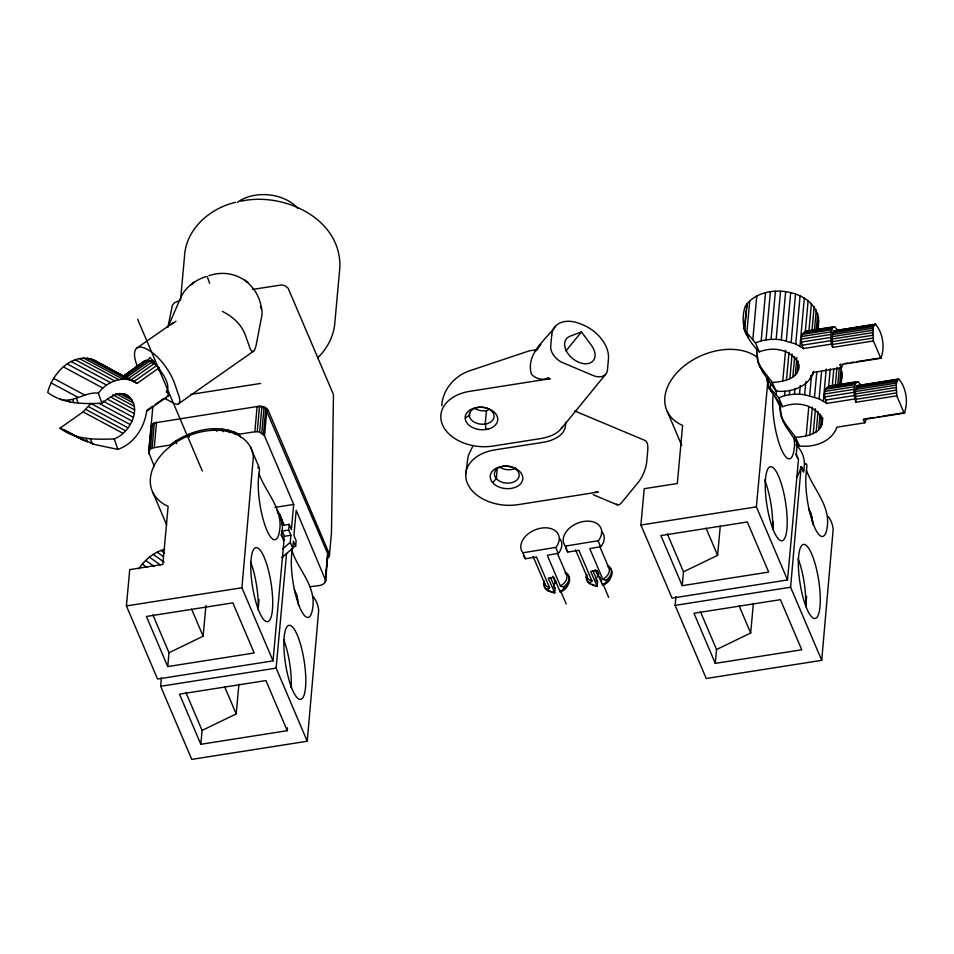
<?xml version="1.0" encoding="UTF-8"?>
<svg xmlns="http://www.w3.org/2000/svg" width="954" height="954" viewBox="0 0 954 954"><rect width="100%" height="100%" fill="white"/><g stroke="black" fill="none" stroke-linecap="round" stroke-linejoin="round"><path stroke-width="1.43" d="M756.999 348.162C754.244 365.096 767.648 378.07 775.96 391.068C790.294 392.917 808.42 387.121 813.559 372.334L841.392 367.946L840.009 364.702L880.804 358.287L873.435 340.972L832.639 347.387C830.242 341.222 829.801 333.149 832.997 327.162L834.81 326.972L836.896 329.202M780.36 403.029C777.593 419.963 791.009 432.937 799.309 445.935C813.655 447.784 831.769 441.988 836.908 427.201L864.741 422.813L863.358 419.569L904.165 413.154L896.796 395.838L855.988 402.254C853.591 396.089 853.15 388.016 856.358 382.029L858.171 381.838L860.246 384.068M832.639 347.387L832.091 336.679L833.772 330.871L875.271 324.145C882.915 332.147 885.217 348.15 880.804 358.287M855.988 402.254L855.44 391.545L857.133 385.738L898.632 379.012C906.264 387.014 908.566 403.017 904.165 413.154M873.435 340.972L872.886 330.251L873.482 326.506L875.271 324.145M896.796 395.838L896.247 385.118L896.832 381.373L898.632 379.012M130.328 424.625L90.88 403.47L83.093 411.913L60.019 428.167C75.7 440.092 95.591 439.544 114.206 438.935C131.056 432.782 144.769 403.637 124.402 393.763M757.87 361.816L761.065 367.672L772.275 382.423C821.155 379.728 793.406 338.515 759.265 351.859C746.302 338.885 739.815 325.195 744.979 306.759C762.914 278.151 826.379 290.565 817.84 329.166M126.429 605.921L129.732 569.61L162.836 564.41L168.119 506.324A53.853 36.848 -23.1 0 1 178.839 440.593A53.853 36.848 -23.1 0 1 253.359 456.883L241.911 587.759L273.035 660.872L157.553 679.021L126.429 605.921L241.911 587.759M154.238 466.244L148.693 452.303L150.994 427.058L151.436 425.436L154.345 422.956L258.534 406.297A7.787 5.33 5.2 0 1 268.205 410.351L329.118 553.439A7.787 5.33 5.2 0 1 326.578 558.996M151.03 426.641L152.831 406.905M148.693 452.303L151.436 425.436M149.015 453.973L149.277 451.17M149.79 445.566L150.291 439.949M150.684 435.739L151.185 430.135M149.134 450.682L150.291 449.262L152.58 424.017M150.291 449.262L152.044 448.201L154.345 422.956M152.044 448.201L154.238 447.581L156.539 422.336A7.787 5.33 5.2 0 0 151.316 428.728M180.485 300.546L184.504 256.387C185.947 228.9 210.071 208.067 235.686 202.331M313.115 596.548A53.853 36.848 -23.1 0 1 318.684 610.357L307.236 741.234L191.766 759.396L160.642 686.284L161.429 677.567M167.737 666.584L146.415 616.463L232.859 602.868L254.193 652.989L167.737 666.584L169.001 652.727L152.855 614.805M169.001 652.727L203.13 636.223L205.921 605.563M287.524 727.819L287.261 730.692L200.817 744.287L202.081 730.43L185.935 692.509M154.238 447.581L169.907 445.113C188.952 430.397 216.737 422.801 239.168 434.225L254.825 431.757L257.127 406.511L261.933 406.821L265.749 409.016L327.699 553.666L325.731 580.581C324.169 587.175 314.999 585.231 310.217 586.877M254.825 431.757L257.234 431.649L259.536 406.404M279.439 515.625L277.209 510.402L280.035 514.981L282.551 525.427L289.193 524.378L291.411 529.601L293.701 504.427L264.496 435.811L259.631 432.067L261.933 406.821M202.081 730.43L236.21 713.926L238.894 684.34M261.766 432.973L264.067 407.728M263.447 434.261L265.749 409.016M264.496 435.811L266.798 410.566M259.047 599.529L258.129 609.761A37.468 9.433 81.1 0 0 250.604 561.918M273.035 660.872L284.006 540.274L281.812 535.111L282.277 530.042A53.853 36.848 -23.1 0 0 277.483 512.024M307.236 741.234L276.123 668.122L286.558 553.415M281.919 557.494L292.747 548.24L290.255 542.373L290.898 535.277L288.668 530.054L289.193 524.378M292.747 548.24L293.391 541.145L295.621 546.368L293.021 546.773M295.621 546.368L296.134 540.691L293.904 535.468L296.205 510.295L325.731 580.581M291.459 684.543L291.197 687.464A37.468 9.433 81.1 0 0 283.684 639.621M325.409 578.911L327.699 553.666M325.29 582.202L325.541 579.4M325.803 576.598L326.435 569.586M326.697 566.771L327.461 558.364M329.392 555.526L331.455 532.976L333.459 394.551L288.191 288.299L285.055 285.687L281.609 284.948L252.44 289.444M469.678 412.653L469.44 415.324L465.302 418.031M486.468 410.602L485.24 423.97L486.087 429.419M497.32 467.854L496.342 478.55L492.789 482.629M565.519 422.276C567.058 434.762 553.308 440.688 543.196 442.31L494.78 449.918A40.772 27.916 5.2 0 0 467.448 483.416A40.772 27.916 5.2 0 0 518.07 504.654L598.253 492.025L594.724 492.395M549.814 590.908A10.327 7.06 -23.1 0 0 552.676 592.506L554.727 592.851L555.145 588.332L550.482 577.408M553.69 585.947A4.722 3.232 -23.1 0 1 554.739 583.8L555.824 580.771M592.243 584.23A10.327 7.06 -23.1 0 0 595.105 585.839L597.156 586.173L597.574 581.654L592.911 570.742M596.238 580.306A4.722 3.232 -23.1 0 1 597.168 577.122L598.051 576.359L598.361 572.972M796.411 441.404A53.853 36.848 -23.1 0 1 796.745 449.131L796.292 454.211L798.486 459.375L787.515 579.96L672.033 598.122L640.909 525.01L644.212 488.71L677.316 483.511L682.599 425.424A53.853 36.848 -23.1 0 1 681.132 368.518A53.853 36.848 -23.1 0 1 757.643 357.607M828.37 516.651A53.853 36.848 -23.1 0 1 833.164 529.446L821.716 660.335L706.234 678.485L675.122 605.385L675.909 596.667M682.217 585.673L660.884 535.564L747.34 521.969L768.674 572.078L682.217 585.673L683.481 571.828L667.335 533.894M683.481 571.828L717.611 555.311L720.27 526.119M744.621 330.561L747.065 303.634L744.12 329.512L755.449 342.903L759.265 351.859M715.297 663.376L693.963 613.267L780.408 599.672L801.742 649.781L715.297 663.376L716.561 649.531L700.415 611.609M746.803 333.304L749.761 300.76M752.813 339.684L756.784 295.978M755.449 342.903L761.185 340.793L765.549 292.747M761.185 340.793L766.026 339.851L770.379 291.805M766.026 339.851L771.047 339.362L775.411 291.316M787.515 579.96L756.391 506.86L767.517 384.605M781.231 416.683L784.415 422.539L795.636 437.29C844.505 434.595 816.755 393.382 782.626 406.726L778.81 397.77L768.304 386.155L768.483 379.764M770.164 388.171L770.558 383.735M771.047 339.362L776.162 339.362L780.527 291.316M716.561 649.531L750.679 633.015L753.374 603.441M776.174 394.551L776.568 390.186M803.757 348.747L795.743 343.977L781.29 339.827L785.643 291.781M786.311 340.769L790.675 292.723M782.805 380.777L785.583 350.201M778.81 397.77L784.534 395.66L784.939 391.295M773.265 521.54L772.597 528.85A37.468 9.433 81.1 0 0 764.643 479.898M786.49 379.954L789.006 352.288M791.164 342.164L795.529 294.118M789.864 378.678L792.106 353.934M784.534 395.66L789.375 394.717L789.769 390.341M792.822 377.021L794.67 356.629M795.743 343.977L800.108 295.931M795.278 374.994L796.864 357.523M789.375 394.717L794.396 394.229L794.932 388.409M797.162 372.692L798.224 361.041M799.965 346.183L804.329 298.137M798.415 370.164L798.939 364.345M794.396 394.229L799.512 394.229L800.311 385.488M831.256 344.144L803.423 348.532C801.074 343.345 799.261 334.985 805.307 331.622L808.121 300.701M805.307 331.622L808.92 330.966L811.413 303.575M827.106 403.614L819.092 398.844L804.639 394.694L805.832 381.6M811.961 330.68L814.144 306.687M821.716 660.335L790.604 587.223L801.133 466.697A53.853 36.848 -23.1 0 1 796.805 477.06M814.43 330.156L816.254 310.002M810.471 378.571L810.733 375.661M809.672 395.636L811.52 375.256M806.166 435.644L808.801 406.523M816.29 329.285L817.721 313.461M812.403 375.399L812.665 372.489M817.495 329.881L818.52 316.978M809.839 434.821L812.355 407.155M814.513 397.031L816.767 372.275M813.213 433.545L815.467 408.801M816.171 431.888L818.031 411.496M819.092 398.844L821.609 371.178M818.639 429.86L820.082 413.845M820.512 427.559L821.573 415.908M823.314 401.05L826.224 369.019M821.764 425.031L822.42 417.757M806.607 596.322L805.677 606.553A37.468 9.433 81.1 0 0 798.152 558.71M822.336 422.372L822.742 417.995M854.605 399.01L826.784 403.399C824.435 398.212 822.622 389.852 828.668 386.489L830.266 368.816M828.668 386.489L832.27 385.833L833.844 368.53M835.31 385.559L836.98 367.207M837.779 385.022L839.353 367.755M839.508 385.595L841.082 368.327L841.977 375.387L841.058 385.476M840.724 384.557L841.869 371.845M465.791 473.899L468.175 455.905L472.671 446.412M768.125 378.619L767.469 384.379L769.58 389.16L782.626 406.726M441.75 405.784C442.596 389.566 454.843 375.578 470.012 370.677L529.196 350.857L537.698 349.51M146.701 410.78C144.591 427.297 134.037 443.872 117.819 449.406L94.148 444.409L73.219 435.227M818.031 323.99L818.627 320.52M841.38 378.857L841.977 375.387M167.856 327.461L172.376 305.304L174.296 302.883L178.136 301.13M292.365 548.514L291.841 553.093A37.468 9.433 81.1 0 0 299.83 607.603A37.468 9.433 81.1 0 0 313.174 603.214C313.425 582.715 296.932 567.809 291.435 549.11M281.072 535.409L282.169 531.08L288.668 530.054M283.302 540.632L284.387 536.303L282.169 531.08M842.644 365.036L841.392 367.946M865.993 419.903L864.741 422.813M144.948 360.719L122.947 376.484L144.948 360.719C150.565 358.942 155.347 364.464 159.056 367.91L137.042 383.413L94.684 360.373C73.303 351.06 52.327 372.931 47.7 392.464C63.441 404.21 83.248 403.983 101.887 403.244C108.923 397.723 119.071 389.888 128.218 395.803M168.56 325.696L180.723 297.588C185.41 287.178 195.332 280.047 205.969 276.6M257.985 468.116L258.188 466.792C260.585 466.876 258.868 473.434 258.761 475.39A37.468 9.433 81.1 0 0 266.75 529.899A37.468 9.433 81.1 0 0 280.094 525.511C280.357 505.847 265.117 491.06 258.892 473.458M555.61 326.089C545.438 340.339 525.463 353.851 531.426 374.147C534.86 378.392 543.685 381.266 547.966 377.677L550.017 378.702L469.833 391.319A40.772 27.916 5.2 0 0 442.501 424.816A40.772 27.916 5.2 0 0 493.135 446.043L541.55 438.435C549.373 436.956 558.007 433.939 562.455 426.879M147.572 360.886L149.957 357.416L156.122 365.299M138.735 568.751C144.996 559.759 153.976 552.068 164.756 549.289M565.972 350.905L581.475 331.909L591.408 345.312A17.315 11.46 39.2 0 1 589.787 363.08A17.315 11.46 39.2 0 1 568.298 354.065A17.315 11.46 39.2 0 1 569.92 336.297L581.475 331.909M561.441 428.453L605.528 374.421M534.896 351.477L540.763 344.477L534.836 351.525L536.792 350.058M59.935 399.034C73.386 403.757 84.679 391.474 98.405 393.143C106.025 382.327 121.528 375.363 134.12 381.54M567.725 574.976A13.284 9.087 -23.1 0 1 564.78 588.081L560.153 591.838L553.928 577.277L548.288 578.172L554.727 592.851M610.155 568.298A13.284 9.087 -23.1 0 1 607.209 581.415L602.582 585.172L596.357 570.611L590.717 571.506L597.156 586.173M317.563 357.917C327.472 348.472 334.103 335.486 334.926 321.736L339.874 267.275C341.365 218.275 283.41 191.694 240.909 201.187M522.923 552.783L555.991 547.346A20.094 13.738 -23.1 0 0 541.359 528.111A20.094 13.738 -23.1 0 0 522.732 552.604L525.475 558.734L536.47 557.005L549.564 587.652L547.727 589.524L548.359 591.015L554.501 592.732M564.136 588.511L563.504 587.032L560.392 585.935L547.298 555.288L558.531 553.308A20.094 13.738 -23.1 0 0 559.867 538.724M565.364 546.105L598.42 540.679A20.094 13.738 -23.1 0 0 583.788 521.433A20.094 13.738 -23.1 0 0 565.162 545.926L567.713 551.889A20.094 13.738 -23.1 0 1 565.758 546.26M606.577 581.845L605.933 580.354L602.833 579.257L589.739 548.61L600.96 546.63A20.094 13.738 -23.1 0 0 602.296 532.058M596.942 586.054L590.788 584.337L590.156 582.846L591.993 580.974L578.899 550.327L567.809 552.08M178.47 403.816L254.313 350.678L255.994 345.98L261.825 315.738A40.772 22.574 -18.9 0 0 260.466 306.556M170.683 324.849L176.001 321.224M282.67 548.86L290.255 542.373M840.009 364.702L840.665 364.189M863.358 419.569L864.026 419.056M193.233 282.944L190.585 284.888L194.258 282.205M99.753 364.166L97.88 362.425L123.71 376.15L146.296 360.254M125.546 375.685L127.919 374.016M123.71 376.15L124.783 376.627L147.965 360.314M124.783 376.627L126.393 377.438L149.897 360.898M150.565 361.828L152.95 360.147M150.708 362.687L153.093 361.006M126.393 377.438L128.492 378.559L152.032 361.983M152.258 363.14L154.655 361.459M128.492 378.559L131.02 379.954L154.321 363.546M131.02 379.954L133.894 381.588L156.683 365.549M146.809 410.387L152.807 406.166M155.204 404.472L162.407 399.404M146.63 411.21L168.643 395.707L167.344 391.927L166.413 392.559M137.137 347.864L173.008 322.822M563.504 587.032L564.136 586.603A13.284 9.087 -23.1 0 0 565.448 572.269M605.933 580.354L606.577 579.925A13.284 9.087 -23.1 0 0 607.877 565.603L607.304 565.364M560.392 585.935L562.633 584.468A11.806 8.073 -23.1 0 0 565.257 572.805M602.833 579.257L605.063 577.79A11.806 8.073 -23.1 0 0 607.686 566.139M208.926 275.694C233.79 267.168 258.379 283.171 261.646 309.406M167.2 396.029L168.643 395.707M253.466 351.466L251.808 351.215L250.449 349.462L245.19 334.723C241.279 324.193 232.323 316.275 222.401 311.433M807.311 330.943L833.856 326.769M805.474 331.503L834.81 326.972M803.697 332.672L832.258 328.176M802.35 334.377L831.661 329.762M833.772 330.871L876.046 324.324M801.515 336.547L831.232 331.873M833.164 331.67L873.971 325.242M832.675 332.922L873.482 326.506M801.193 339.123L830.97 334.449M832.317 334.604L873.113 328.188M832.091 336.679L872.886 330.251M801.42 342.045L830.886 337.406M832.007 339.052L872.803 332.636M802.171 345.205L830.982 340.673M832.079 341.687L872.874 335.271M832.282 344.489L873.089 338.074M845.041 363.498L847.951 363.045M850.873 362.58L853.782 362.126M856.692 361.661L881.472 357.762M830.66 385.81L857.217 381.636M828.835 386.37L858.171 381.838M827.058 387.539L855.619 383.043M825.711 389.244L855.022 384.629M857.133 385.738L897.941 379.43M824.864 391.414L854.581 386.74M856.525 386.537L897.32 380.109M856.036 387.789L896.832 381.373M824.542 393.99L854.319 389.315M855.666 389.471L896.462 383.055M855.44 391.545L896.247 385.118M824.769 396.912L854.235 392.273M855.368 393.919L896.164 387.503M825.52 400.072L854.331 395.54M855.428 396.554L896.223 390.138M855.643 399.356L896.438 392.941M865.481 418.83L874.222 417.447M877.131 416.993L880.053 416.528M882.963 416.075L904.821 412.629M162.991 398.784L165.901 398.331M190.669 394.431L260.621 383.436M501.887 466.542L503.271 466.327M274.931 507.385L293.701 504.427M284.387 536.303L290.898 535.277M284.006 540.274L281.919 536.47M640.909 525.01L756.391 506.86M160.642 686.284L276.123 668.122M675.122 605.385L790.604 587.223M487.971 410.363L484.87 410.84A12.426 8.503 5.2 0 1 475.641 408.872M546.857 379.024L550.017 378.702M776.162 339.362L781.29 339.827M799.512 394.229L804.639 394.694M257.234 431.649L259.631 432.067M834.476 330.561L835.251 330.752M857.825 385.428L858.6 385.619M60.019 428.167L74.007 435.036M591.993 580.974L589.966 580.187A11.806 8.073 -23.1 0 1 586.805 574.403M549.564 587.652L547.536 586.853A11.806 8.073 -23.1 0 1 544.46 582.822M590.156 582.846L589.584 582.608A13.284 9.087 -23.1 0 1 586.03 576.109M590.788 584.337L590.216 584.098A13.284 9.087 -23.1 0 1 586.662 577.599M547.727 589.524L547.143 589.286A13.284 9.087 -23.1 0 1 544.066 580.736M548.359 591.015L547.787 590.776A13.284 9.087 -23.1 0 1 544.329 586.233M574.642 410.935L644.868 440.39A30.778 9.409 -67.3 0 1 647.706 450.944L646.693 462.118A15.383 4.698 -67.2 0 1 638.381 482.223L621.078 503.271A15.383 4.71 -67.3 0 1 616.522 504.046M593.173 494.709L617.107 504.738M164.994 398.545L173.878 403.28A15.383 5.903 55.1 0 0 178.887 396.005L174.737 383.89A30.778 11.794 55.1 0 0 148.132 349.915A50.347 19.307 55.1 0 0 143.541 347.721A30.778 11.794 55.1 0 0 136.303 363.474L137.221 366.169M91.167 358.942L130.603 380.109M87.386 358.155L126.834 379.31M83.415 358.012L122.863 379.179M79.337 358.537L118.773 379.692M75.199 359.706L114.647 380.861M71.109 361.506L110.545 382.661M122.816 393.632L130.459 397.735M67.114 363.891L106.55 385.058M119.548 393.37L132.272 400.191M115.792 393.549L133.596 403.113M63.298 366.837L102.746 387.992M112.775 394.789L134.407 406.392M110.497 396.971L134.669 409.946M107.647 399.321L134.371 413.654M102.996 401.038L133.524 417.423M53.603 378.38L84.727 395.075M99.085 403.363L132.165 421.108M51.158 382.9L77.87 397.234M88.615 406.69L128.063 427.857M85.991 409.54L125.439 430.707M83.093 411.913L122.541 433.08M90.332 442.37L94.148 444.409M76.606 436.431L85.717 441.308M602.582 585.172L604.979 584.277A10.327 7.06 -23.1 0 0 610.512 577.003M560.153 591.838L562.55 590.955A10.327 7.06 -23.1 0 0 567.713 585.267M63.608 429.443L82.807 439.961L82.104 437.91M133.894 381.588L137.042 383.413M94.684 360.373L96.807 361.745M596.799 581.153L597.574 581.654M555.145 588.332L554.369 587.831A4.722 3.232 -23.1 0 1 553.809 586.972M160.976 550.422L164.601 552.998M157.124 552.139L163.158 556.432M153.248 554.405L164.124 562.121M149.432 557.184L160.308 564.899M145.747 560.415L154.202 566.426M142.253 564.052L147.083 567.487M248.123 282.551L244.844 280.082M525.475 558.734L525.284 558.567A20.094 13.738 -23.1 0 1 523.686 555.347M158.471 369.556L160.355 371.702L159.056 367.91M158.769 368.685L160.534 370.927A17.315 6.642 55.1 0 1 166.282 391.021M280.142 516.77L284.053 525.249L281.835 520.025M780.777 407.942L774.791 396.363M808.813 508.542L811.926 517.628L813.106 524.593L811.139 513.502A38.637 26.438 -23.1 0 0 809.171 510.473M294.333 589.453L297.445 598.528L298.626 605.504M767.97 385.428L766.897 377.677L768.22 386.12L769.58 389.16M746.231 334.294L744.859 331.253L743.548 322.81M598.194 540.918L600.734 546.88M599.613 546.189L608.724 567.499M597.109 570.301L598.838 574.356M599.994 577.063L601.724 581.105M602.88 583.812L608.64 597.311M595.141 569.538L598.051 576.359M575.512 549.754L587.461 577.73M555.753 547.596L558.305 553.547M557.184 552.855L566.294 574.177M560.439 590.478L566.211 603.989M552.712 576.216L555.622 583.037M533.083 556.42L545.032 584.408M772.275 382.423L775.96 391.068M795.636 437.29L799.309 445.935M746.219 332.791L748.055 337.108M761.065 367.672L762.854 371.893M769.568 387.658L771.404 391.975M784.415 422.539L786.215 426.76M759.241 364.857L760.386 367.564M782.59 419.724L783.747 422.431M801.575 466.637L803.769 471.789L804.234 466.721A53.853 36.848 -23.1 0 0 796.053 444.862M795.851 454.283L797.496 458.158M801.133 466.697L803.34 471.86M667.287 411.46L681.74 445.435M706.079 528.23L717.611 555.311M739.159 605.933L750.679 633.015M280.035 514.981L282.265 520.204M250.556 447.283L258.737 466.506M239.168 434.225L240.313 436.92M234.052 431.816L235.197 434.511M228.364 430.075L229.461 432.651M222.21 429.014L223.355 431.709M215.676 428.68L216.82 431.363M188.32 434.344L189.464 437.039M137.638 319.304L202.331 471.037M175.608 441.01L176.752 443.705M287.261 730.692L265.927 680.572L179.483 694.166L200.817 744.287M152.807 492.371L166.688 524.986M191.599 609.129L203.13 636.223M224.679 686.832L236.21 713.926M806.452 470.262C812.748 487.888 827.798 502.603 827.655 522.315A37.468 9.433 81.1 0 1 814.311 526.703A37.468 9.433 81.1 0 1 806.321 472.194C806.106 470.215 808.086 463.978 805.748 463.596L805.772 464.348M98.405 393.143L101.887 403.244M114.206 438.935L117.819 449.406M76.344 398.021L78.049 402.958M90.368 438.649L92.109 443.693M72.707 399.571L73.804 402.743M86.122 438.435L87.327 441.94M69.165 400.441L69.785 402.218M207.256 276.469L209.642 283.41M813.273 371.309L813.559 372.334M297.648 599.947L296.658 594.402A38.637 26.438 -23.1 0 0 294.691 591.373M779.99 407.096L781.875 418.21M756.641 352.217L758.525 363.343M794.157 437.814L794.575 444.6A37.468 9.433 81.1 0 1 781.231 448.988A37.468 9.433 81.1 0 1 773.241 394.491M283.708 555.395A53.853 36.848 -23.1 0 1 282.324 557.959M237.415 202.391A37.468 25.651 5.2 0 1 298.065 208.735M503.891 466.22A16.349 11.198 5.2 0 1 521.802 482.116A16.349 11.198 5.2 0 1 493.91 483.916L491.668 481.329A16.349 11.198 5.2 0 1 499.813 466.876L504.785 466.089A12.426 8.503 5.2 0 1 518.392 478.157A12.426 8.503 5.2 0 1 497.201 479.54L495.496 477.56A12.426 8.503 5.2 0 1 501.685 466.578M515.864 468.199A12.426 8.503 5.2 0 1 500.778 467.794M551.734 334.997L550.72 346.171A15.383 10.184 39.2 0 0 560.88 361.852L592.935 375.471A15.383 10.184 39.2 0 0 607.459 369.961L608.473 358.787A30.778 20.368 39.2 0 0 583.49 325.123A50.347 33.318 39.2 0 0 576.538 322.488A30.778 20.368 39.2 0 0 551.734 334.997M486.755 423.743L483.654 424.22A12.426 8.503 5.2 0 1 469.475 416.445L469.392 414.215A12.426 8.503 5.2 0 1 489.02 409.159A12.426 8.503 5.2 0 1 486.755 423.743M488.09 429.109L484.012 429.741A16.349 11.198 5.2 0 1 465.349 419.498L465.242 416.564A16.349 11.198 5.2 0 1 491.071 409.922A16.349 11.198 5.2 0 1 488.09 429.109M765.311 482.593A37.468 9.433 81.1 0 0 780.873 540.668A37.468 9.433 81.1 0 0 782.566 488.019A37.468 9.433 81.1 0 0 765.311 482.593M798.379 560.296A37.468 9.433 81.1 0 0 813.941 618.371A37.468 9.433 81.1 0 0 815.646 565.722A37.468 9.433 81.1 0 0 798.379 560.296M250.83 563.492A37.468 9.433 81.1 0 0 266.393 621.567A37.468 9.433 81.1 0 0 268.086 568.918A37.468 9.433 81.1 0 0 250.83 563.492M283.898 641.195A37.468 9.433 81.1 0 0 299.461 699.27A37.468 9.433 81.1 0 0 301.166 646.633A37.468 9.433 81.1 0 0 283.898 641.195"/></g></svg>
